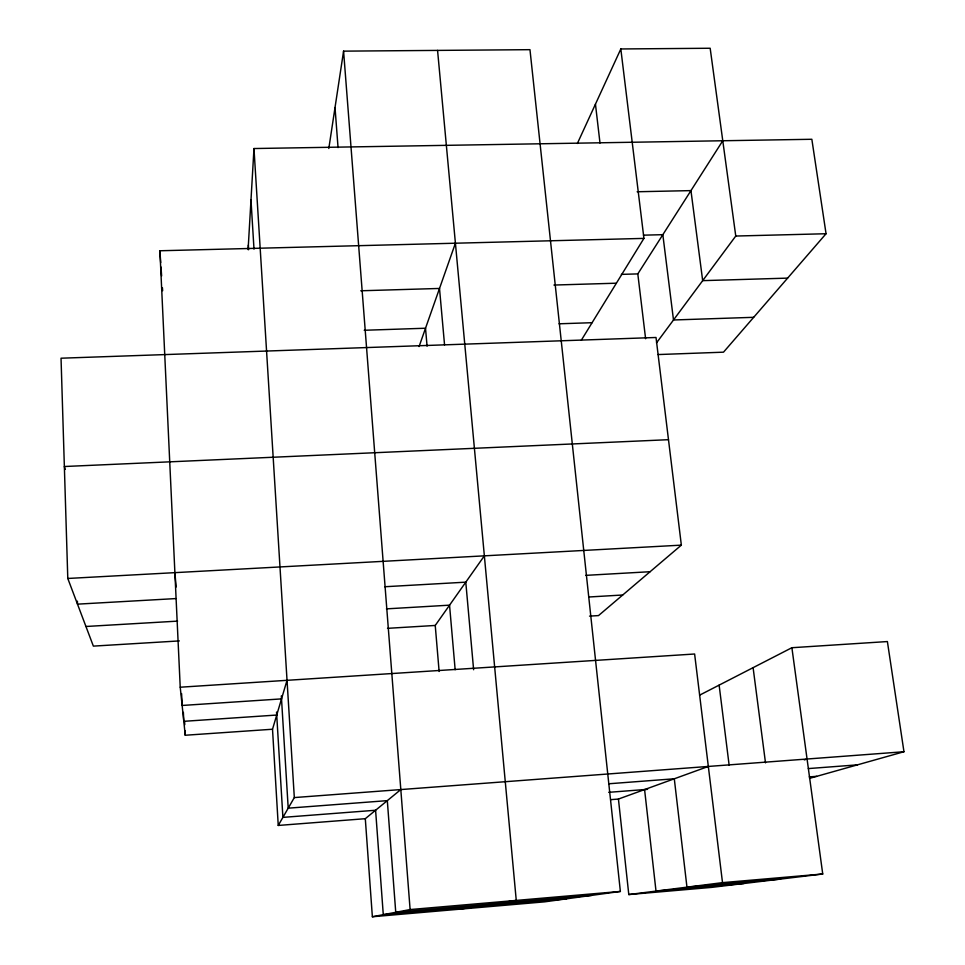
<?xml version="1.0" encoding="UTF-8"?>
<svg xmlns="http://www.w3.org/2000/svg" width="965" height="965" viewBox="0 0 965 965"><rect width="100%" height="100%" fill="white"/><g stroke="black" fill="none" stroke-linecap="round" stroke-linejoin="round"><path stroke-width="1.45" d="M248.102 249.597L253.976 148.538L811.842 139.274L826.052 233.735L723.497 352.177L657.985 354.565M328.812 148.501L343.576 51.145L529.966 49.673L620.374 891.443L544.658 901.841L372.369 916.75L365.301 818.694L400.813 789.563M365.301 818.694L278.246 825.449L272.516 729.238L287.027 680.325M419.075 346.568L455.42 243.204M577.372 143.483L620.821 48.962L710.168 48.25L735.764 236.039L656.502 342.889M278.246 825.449L294.325 797.573L253.976 148.538M581.316 340.223L643.932 238.391L620.821 48.962M645.609 338.739L637.805 273.903L722.773 140.757M439.123 671.471L435.239 625.453L484.358 555.84M179.333 640.917L93.364 646.116L67.791 578.469L61.036 358.208L656.019 337.485L681.35 545.141L598.517 615.586L589.519 616.128M699.577 695.174L791.891 647.72L887.39 641.556L903.964 751.735L809.551 778.357M611.014 799.635L618.432 799.056L708.334 766.439M804.267 759.901L807.054 759.021M372.369 916.75L410.113 909.561L620.374 891.443M459.195 909.235L516.263 900.417L437.567 50.409M618.432 799.056L628.794 894.555L722.508 882.637L822.735 874L791.891 647.72M822.735 874L711.639 887.39L628.794 894.555M591.617 895.387L395.746 912.299L387.315 800.636L288.209 808.175L281.334 695.898M780.637 879.079L686.959 887.161L674.294 778.791L608.662 783.785M566.612 898.825L383.286 914.675L375.59 810.25L282.902 817.379L276.545 712.074M743.931 883.494L656.007 891.093L644.584 789.575M608.71 792.325L647.575 789.334M809.249 776.909L816.728 776.33M294.325 797.573L903.964 751.735M808.32 768.586L857.439 764.859M643.932 238.391L159.901 250.767L180.226 687.213L185.256 735.246L272.516 729.238M281.527 698.889L182.144 705.463L181.589 693.582M276.726 715.041L183.796 721.325L183.374 712.351M180.226 687.213L694.619 654.005L722.508 882.637M387.52 628.336L435.239 625.453M85.945 626.49L177.596 621.122M386.422 608.867L449.545 605.164L455.154 669.746M588.65 597.009L622.715 595.007M175.654 598.59L77.502 604.15L77.405 601.159M384.745 586.744L465.781 582.16L473.622 669.746M585.683 575.369L650.096 571.714M67.791 578.469L681.35 545.141M668.48 439.69L64.365 466.517L65.21 469.376M364.215 330.271L425.517 328.233L427.073 346.182M559.037 323.794L592.088 322.696M753.677 317.316L673.498 319.982L662.834 234.676L643.474 235.171M360.765 290.779L439.509 288.451L444.551 344.867M553.934 285.049L616.37 283.203M787.609 278.125L702.677 280.646L690.952 190.612L637.153 191.758M621.388 274.374L637.805 273.903M735.764 236.039L826.052 233.735M753.098 667.659L765.498 762.845M719.13 685.126L729.13 765.124M595.453 104.16L600.001 143.061M174.894 572.655L176.149 587.01M343.576 51.145L410.113 909.561M335.024 107.549L338.052 147.597M159.901 250.767L160.709 262.601M161.01 267.04L161.625 275.93M162.434 287.763L162.639 290.73M250.984 199.948L254 249.139M248.355 245.158L248.632 249.67M184.617 721.76L184.761 724.751M185.039 730.746L185.256 735.246"/></g></svg>
